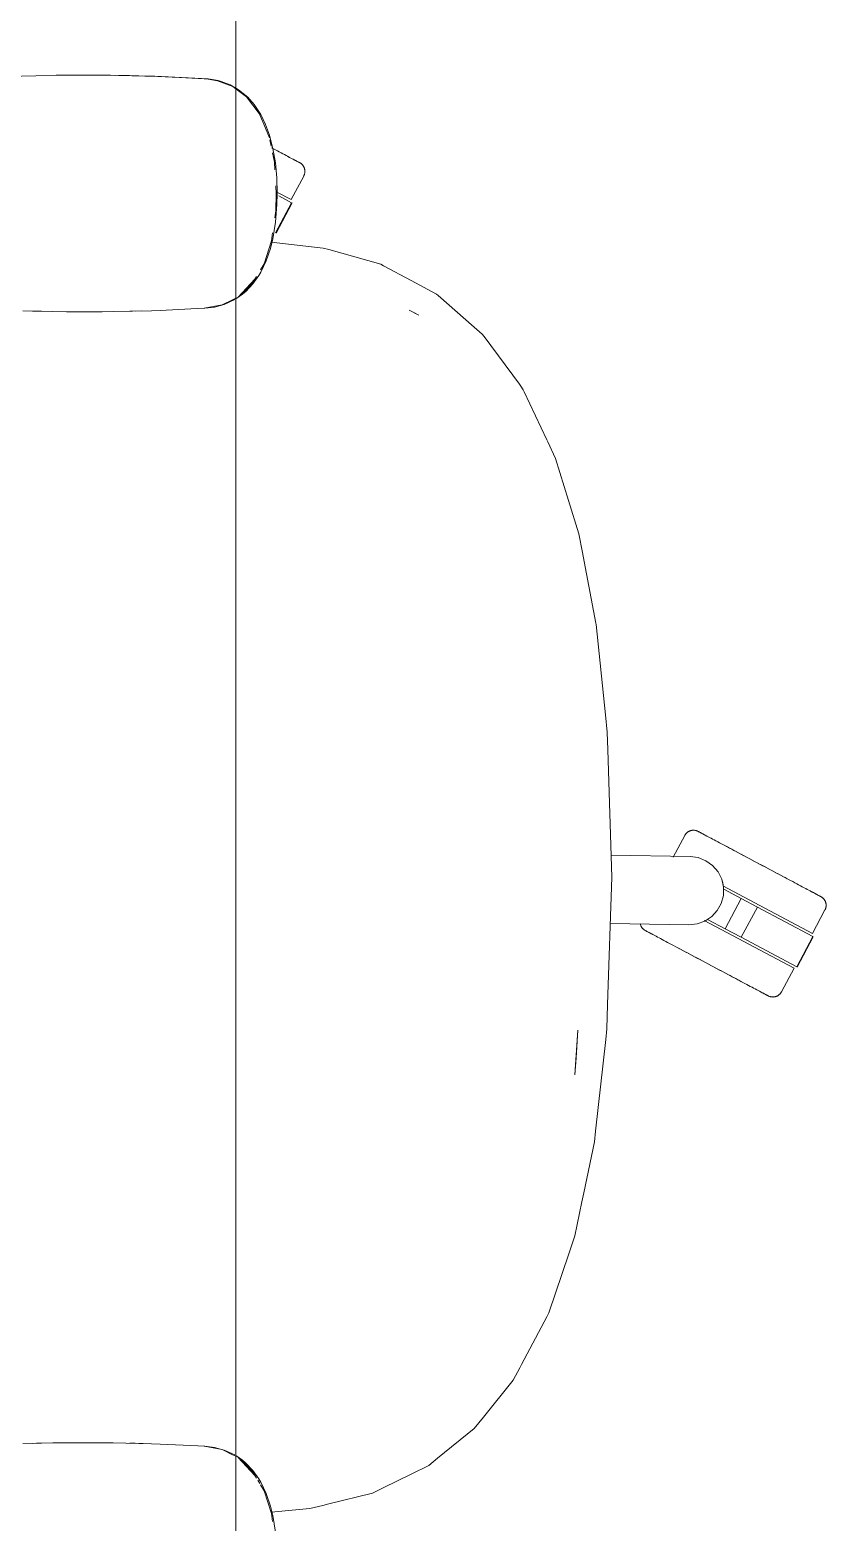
# Model space of a CAD drawing. Header units: millimetres. Extents: x 79795 to 317870, y -36033 to 97293.
# Drawn here: x 185417 to 185743, y 31539 to 32151 of the extents above; entities that cross this region are included whole.
import ezdxf

# ---------------------------------------------------------------- set-up
doc = ezdxf.new("R2010")
doc.units = ezdxf.units.MM
doc.header["$MEASUREMENT"] = 0
doc.layers.add('G-IMPT', color=8, linetype='CONTINUOUS', lineweight=9)
doc.layers.add('I-FURN', color=8, linetype='CONTINUOUS', lineweight=9)

msp = doc.modelspace()

# ---------------------------------------------------------------- linework, layer by layer
at = {"layer": 'G-IMPT'}
for p, q in [((185407.3, 32131.37), (185419.06, 32131.76)), ((185427.48, 32131.92), (185419.06, 32131.76)), ((185427.48, 32131.92), (185438.27, 32132.01)), ((185427.48, 32131.92), (185447.66, 32131.97)), ((185427.48, 32131.92), (185457.5, 32131.81)), ((185457.5, 32131.81), (185438.27, 32132.01)), ((185447.66, 32131.97), (185457.5, 32131.81)), ((185447.66, 32131.97), (185469.06, 32131.46)), ((185447.66, 32131.97), (185467.85, 32131.5)), ((185447.66, 32131.93), (185449.7, 32131.95)), ((185449.7, 32131.95), (185451.61, 32131.88)), ((185457.5, 32131.81), (185469.06, 32131.46)), ((185469.06, 32131.46), (185467.85, 32131.5)), ((185467.85, 32131.5), (185489.63, 32130.42)), ((185467.85, 32131.5), (185488.03, 32130.53)), ((185469.06, 32131.46), (185489.63, 32130.42)), ((185489.63, 32130.42), (185488.03, 32130.53)), ((185489.63, 32130.42), (185491.28, 32130.16)), ((185493.5, 32129.7), (185489.65, 32130.28)), ((185493.68, 32129.72), (185491.28, 32130.16)), ((185493.5, 32129.7), (185499.69, 32127.29)), ((185493.68, 32129.72), (185495.02, 32129.35)), ((185498.67, 32127.96), (185495.02, 32129.35)), ((185498.67, 32127.96), (185500.9, 32126.68)), ((185499.69, 32127.29), (185500.9, 32126.39)), ((185500.9, 32126.68), (185502.1, 32126)), ((185500.9, 32126.39), (185505.32, 32123.12)), ((185502.1, 32126), (185505.84, 32122.92)), ((185505.32, 32123.12), (185510.54, 32116.33)), ((185508.51, 32119.89), (185505.84, 32122.92)), ((185511.16, 32115.84), (185508.51, 32119.89)), ((185510.54, 32116.33), (185512.38, 32111.94)), ((185511.16, 32115.84), (185513.14, 32111.76)), ((185514.7, 32106.32), (185512.38, 32111.94)), ((185514.73, 32107.43), (185513.14, 32111.76)), ((185514.73, 32107.43), (185516.16, 32101.95)), ((185514.89, 32105.43), (185515.41, 32102.85)), ((185515.98, 32100.1), (185516.74, 32096.35)), ((185517.16, 32096.02), (185516.16, 32101.95)), ((185516.74, 32096.35), (185516.94, 32093.15)), ((185517.16, 32096.02), (185517.72, 32089.87)), ((185517.9, 32083.53), (185517.72, 32089.87)), ((185517.3, 32076.36), (185517.53, 32083.53)), ((185517.34, 32086.64), (185517.53, 32083.53)), ((185517.81, 32079.02), (185517.9, 32083.53)), ((185517.3, 32076.36), (185516.91, 32073.58)), ((185517.81, 32079.02), (185517.24, 32071.71)), ((185516.12, 32064.94), (185517.24, 32071.71)), ((185515.57, 32064.1), (185512.54, 32054.71)), ((185515.15, 32061.02), (185516.12, 32064.94)), ((185515.45, 32063.6), (185536.73, 32061.18)), ((185516.04, 32067.4), (185515.57, 32064.1)), ((185515.15, 32061.02), (185513.41, 32055.93)), ((185538.99, 32060.55), (185536.73, 32061.18)), ((185538.99, 32060.55), (185560.34, 32054.54)), ((185511.2, 32051.29), (185510.39, 32049.92)), ((185512.54, 32054.71), (185511.08, 32052.26)), ((185513.41, 32055.93), (185511.2, 32051.29)), ((185560.34, 32054.54), (185561.45, 32053.95)), ((185561.45, 32053.95), (185572.69, 32047.93)), ((185508.77, 32048.5), (185501.87, 32041.11)), ((185507.58, 32046.41), (185501.87, 32041.11)), ((185507.36, 32046.87), (185504.28, 32043.34)), ((185505.08, 32043.42), (185507.95, 32046.46)), ((185508.77, 32048.5), (185507.49, 32047.03)), ((185509.46, 32049.56), (185507.58, 32046.41)), ((185507.95, 32046.46), (185510.39, 32049.92)), ((185572.69, 32047.93), (185583.12, 32042.35)), ((185499.63, 32040), (185495.38, 32037.9)), ((185500.54, 32040.08), (185496.22, 32038.1)), ((185499.63, 32040), (185500.9, 32040.63)), ((185500.9, 32040.33), (185503.76, 32042.28)), ((185501.87, 32041.11), (185504.28, 32043.34)), ((185505.08, 32043.42), (185503.76, 32042.28)), ((185583.79, 32041.76), (185583.12, 32042.35)), ((185598.57, 32028.75), (185583.79, 32041.76)), ((185426.12, 32035.16), (185413.81, 32035.45)), ((185417.68, 32035.37), (185419.34, 32035.29)), ((185419.34, 32035.29), (185421.35, 32035.29)), ((185426.12, 32035.16), (185431.59, 32035.08)), ((185446.3, 32035.08), (185431.59, 32035.08)), ((185450.82, 32035.13), (185446.3, 32035.08)), ((185450.82, 32035.13), (185466.48, 32035.51)), ((185457.54, 32035.3), (185458.73, 32035.3)), ((185462.44, 32035.42), (185459.76, 32035.3)), ((185466.48, 32035.51), (185470.03, 32035.63)), ((185482.59, 32036.25), (185470.03, 32035.63)), ((185482.59, 32036.25), (185488.25, 32036.53)), ((185495.38, 32037.9), (185488.03, 32036.53)), ((185488.25, 32036.53), (185492.26, 32037.03)), ((185492.26, 32037.03), (185496.22, 32038.1)), ((185573.53, 32034.92), (185571.93, 32035.7)), ((185575.82, 32033.74), (185571.93, 32035.7)), ((185575.82, 32033.74), (185573.53, 32034.92)), ((185598.57, 32028.75), (185601.83, 32025.88)), ((185602.56, 32024.91), (185601.83, 32025.88)), ((185617.13, 32005.41), (185602.56, 32024.91)), ((185617.13, 32005.41), (185617.59, 32004.64)), ((185617.59, 32004.64), (185618.53, 32003.06)), ((185618.95, 32002.35), (185618.53, 32003.06)), ((185618.95, 32002.35), (185628.22, 31982.71)), ((185628.22, 31982.71), (185628.65, 31981.79)), ((185631.84, 31975.03), (185628.65, 31981.79)), ((185631.84, 31975.03), (185637.16, 31957.76)), ((185637.16, 31957.76), (185641.36, 31944.15)), ((185641.36, 31944.15), (185642.81, 31936.55)), ((185643.52, 31932.88), (185642.81, 31936.55)), ((185643.52, 31932.88), (185648.39, 31907.51)), ((185648.47, 31907.04), (185648.39, 31907.51)), ((185648.47, 31907.04), (185652.3, 31870.05)), ((185652.3, 31870.05), (185653.03, 31862.98)), ((185653.25, 31855.73), (185653.03, 31862.98)), ((185654.87, 31803.56), (185653.25, 31855.73)), ((185653.16, 31751.38), (185654.87, 31803.56)), ((185653.16, 31751.38), (185652.84, 31741.44)), ((185640.96, 31740.9), (185639.71, 31722.62)), ((185640.96, 31740.9), (185640.32, 31729.57)), ((185652.36, 31737.07), (185652.84, 31741.44)), ((185652.36, 31737.07), (185648.23, 31699.62)), ((185639.71, 31722.62), (185640.32, 31729.57)), ((185647.74, 31695.2), (185648.23, 31699.62)), ((185643.39, 31674.26), (185647.74, 31695.2)), ((185643.39, 31674.26), (185642.63, 31670.58)), ((185642.63, 31670.58), (185639.76, 31656.76)), ((185637.24, 31649.32), (185639.76, 31656.76)), ((185637.24, 31649.32), (185629.09, 31625.23)), ((185617.92, 31604.06), (185628.22, 31623.57)), ((185628.22, 31623.57), (185629.09, 31625.23)), ((185614.49, 31597.56), (185617.19, 31602.69)), ((185617.92, 31604.06), (185617.19, 31602.69)), ((185614.49, 31597.56), (185602.28, 31582.42)), ((185598.52, 31577.76), (185602.28, 31582.42)), ((185583.57, 31565.59), (185598.52, 31577.76)), ((185426.12, 31571.9), (185413.81, 31571.6)), ((185417.68, 31571.68), (185419.34, 31571.76)), ((185419.34, 31571.76), (185421.42, 31571.76)), ((185426.12, 31571.9), (185431.59, 31571.97)), ((185446.3, 31571.98), (185431.59, 31571.97)), ((185450.82, 31571.93), (185446.3, 31571.98)), ((185450.82, 31571.93), (185466.48, 31571.55)), ((185457.54, 31571.75), (185459.76, 31571.75)), ((185463.08, 31571.61), (185459.76, 31571.75)), ((185466.48, 31571.55), (185470.03, 31571.42)), ((185482.59, 31570.81), (185470.03, 31571.42)), ((185482.59, 31570.81), (185488.25, 31570.52)), ((185495.38, 31569.15), (185488.03, 31570.52)), ((185488.25, 31570.52), (185492.26, 31570.03)), ((185492.26, 31570.03), (185496.22, 31568.96)), ((185499.63, 31567.05), (185495.38, 31569.15)), ((185500.54, 31566.97), (185496.22, 31568.96)), ((185499.63, 31567.05), (185500.9, 31566.43)), ((185500.9, 31566.72), (185503.76, 31564.77)), ((185501.87, 31565.95), (185504.28, 31563.72)), ((185508.77, 31558.56), (185501.87, 31565.95)), ((185507.58, 31560.64), (185501.87, 31565.95)), ((185505.08, 31563.63), (185503.76, 31564.77)), ((185507.36, 31560.18), (185504.28, 31563.72)), ((185505.08, 31563.63), (185507.95, 31560.59)), ((185579.92, 31562.62), (185572.75, 31559.09)), ((185583.57, 31565.59), (185579.92, 31562.62)), ((185508.77, 31558.56), (185507.49, 31560.03)), ((185509.46, 31557.49), (185507.58, 31560.64)), ((185507.95, 31560.59), (185510.39, 31557.13)), ((185510.8, 31555.26), (185509.94, 31556.7)), ((185511.2, 31555.76), (185510.39, 31557.13)), ((185561.29, 31553.45), (185572.75, 31559.09)), ((185512.54, 31552.34), (185511.08, 31554.79)), ((185513.41, 31551.12), (185511.2, 31555.76)), ((185515.57, 31542.95), (185512.54, 31552.34)), ((185515.15, 31546.04), (185513.41, 31551.12)), ((185556.92, 31551.3), (185538.98, 31546.89)), ((185561.29, 31553.45), (185556.92, 31551.3)), ((185515.15, 31546.04), (185516.12, 31542.11)), ((185515.44, 31543.57), (185531.32, 31545.01)), ((185531.32, 31545.01), (185536.61, 31546.31)), ((185538.98, 31546.89), (185536.61, 31546.31)), ((185516.04, 31539.66), (185515.57, 31542.95)), ((185516.12, 31542.11), (185517.24, 31535.35))]:
    msp.add_line(p, q, dxfattribs=at)
at = {"layer": 'I-FURN'}
for p, q in [((185500.9, 32609.33), (185500.9, 31009.33)), ((185500.9, 31009.33), (185500.9, 32609.33)), ((185516.39, 32101.83), (185515.55, 32102.27)), ((185517.2, 32101.4), (185516.39, 32101.83)), ((185517.99, 32100.98), (185517.2, 32101.4)), ((185518.75, 32100.57), (185517.99, 32100.98)), ((185519.48, 32100.18), (185518.75, 32100.57)), ((185520.19, 32099.81), (185519.48, 32100.18)), ((185520.87, 32099.44), (185520.19, 32099.81)), ((185521.52, 32099.1), (185520.87, 32099.44)), ((185522.13, 32098.77), (185521.52, 32099.1)), ((185522.72, 32098.46), (185522.13, 32098.77)), ((185522.4, 32098.63), (185522.97, 32098.32)), ((185523.27, 32098.17), (185522.72, 32098.46)), ((185522.97, 32098.32), (185523.51, 32098.04)), ((185523.78, 32097.89), (185523.27, 32098.17)), ((185523.51, 32098.04), (185524.01, 32097.77)), ((185524.27, 32097.64), (185523.78, 32097.89)), ((185524.01, 32097.77), (185524.48, 32097.53)), ((185524.71, 32097.4), (185524.27, 32097.64)), ((185524.48, 32097.53), (185524.91, 32097.3)), ((185525.12, 32097.18), (185524.71, 32097.4)), ((185524.91, 32097.3), (185525.3, 32097.09)), ((185525.5, 32096.98), (185525.12, 32097.18)), ((185525.3, 32097.09), (185525.65, 32096.9)), ((185525.83, 32096.81), (185525.5, 32096.98)), ((185525.65, 32096.9), (185525.97, 32096.73)), ((185526.13, 32096.65), (185525.83, 32096.81)), ((185525.97, 32096.73), (185526.25, 32096.58)), ((185526.39, 32096.51), (185526.13, 32096.65)), ((185526.25, 32096.58), (185526.49, 32096.45)), ((185526.61, 32096.39), (185526.39, 32096.51)), ((185526.49, 32096.45), (185526.69, 32096.35)), ((185526.79, 32096.3), (185526.61, 32096.39)), ((185526.69, 32096.35), (185526.85, 32096.26)), ((185526.93, 32096.22), (185526.79, 32096.3)), ((185526.85, 32096.26), (185526.98, 32096.2)), ((185527.03, 32096.17), (185526.93, 32096.22)), ((185526.98, 32096.2), (185527.06, 32096.15)), ((185527.09, 32096.14), (185527.03, 32096.17)), ((185527.06, 32096.15), (185527.1, 32096.13)), ((185527.11, 32096.13), (185527.09, 32096.14)), ((185527.1, 32096.13), (185527.11, 32096.13)), ((185527.11, 32096.13), (185527.25, 32096.05)), ((185527.25, 32096.05), (185527.38, 32095.96)), ((185527.38, 32095.96), (185527.52, 32095.88)), ((185527.52, 32095.88), (185527.65, 32095.78)), ((185527.65, 32095.78), (185527.78, 32095.68)), ((185527.78, 32095.68), (185527.9, 32095.58)), ((185527.9, 32095.58), (185528.02, 32095.47)), ((185528.02, 32095.47), (185528.13, 32095.35)), ((185528.13, 32095.35), (185528.24, 32095.23)), ((185528.24, 32095.23), (185528.34, 32095.11)), ((185528.34, 32095.11), (185528.44, 32094.98)), ((185528.44, 32094.98), (185528.54, 32094.85)), ((185528.54, 32094.85), (185528.62, 32094.72)), ((185528.62, 32094.72), (185528.71, 32094.58)), ((185528.71, 32094.58), (185528.79, 32094.44)), ((185528.79, 32094.44), (185528.86, 32094.29)), ((185528.86, 32094.29), (185528.92, 32094.15)), ((185528.92, 32094.15), (185528.98, 32094)), ((185528.98, 32094), (185529.04, 32093.84)), ((185529.04, 32093.84), (185529.09, 32093.69)), ((185523.62, 32080.99), (185528.77, 32090.68)), ((185528.79, 32090.72), (185528.77, 32090.68)), ((185528.86, 32090.86), (185528.79, 32090.72)), ((185528.93, 32091.01), (185528.86, 32090.86)), ((185528.99, 32091.16), (185528.93, 32091.01)), ((185529.04, 32091.31), (185528.99, 32091.16)), ((185529.09, 32091.46), (185529.04, 32091.31)), ((185529.09, 32093.69), (185529.13, 32093.54)), ((185529.13, 32091.62), (185529.09, 32091.46)), ((185529.13, 32093.54), (185529.16, 32093.38)), ((185529.17, 32091.78), (185529.13, 32091.62)), ((185529.16, 32093.38), (185529.19, 32093.22)), ((185529.19, 32091.94), (185529.17, 32091.78)), ((185529.19, 32093.22), (185529.21, 32093.06)), ((185529.22, 32092.09), (185529.19, 32091.94)), ((185529.21, 32093.06), (185529.23, 32092.9)), ((185529.23, 32092.26), (185529.22, 32092.09)), ((185529.23, 32092.9), (185529.24, 32092.74)), ((185529.24, 32092.42), (185529.23, 32092.26)), ((185529.24, 32092.74), (185529.24, 32092.58)), ((185529.24, 32092.58), (185529.24, 32092.42)), ((185517.99, 32083.98), (185523.62, 32080.99)), ((185518.52, 32082.57), (185523.81, 32079.76)), ((185523.81, 32079.76), (185517.23, 32067.4)), ((185517.41, 32067.31), (185523.98, 32079.67)), ((185517.23, 32067.4), (185517.14, 32067.45)), ((185684.74, 31820.65), (185680.04, 31811.81)), ((185684.74, 31820.65), (185684.82, 31820.79)), ((185684.82, 31820.79), (185684.9, 31820.93)), ((185684.9, 31820.93), (185684.99, 31821.06)), ((185684.99, 31821.06), (185685.09, 31821.19)), ((185685.09, 31821.19), (185685.19, 31821.32)), ((185685.19, 31821.32), (185685.29, 31821.44)), ((185685.29, 31821.44), (185685.4, 31821.56)), ((185685.4, 31821.56), (185685.52, 31821.67)), ((185685.52, 31821.67), (185685.63, 31821.78)), ((185685.63, 31821.78), (185685.76, 31821.88)), ((185685.76, 31821.88), (185685.89, 31821.98)), ((185685.89, 31821.98), (185686.02, 31822.08)), ((185686.02, 31822.08), (185686.15, 31822.16)), ((185686.15, 31822.16), (185686.29, 31822.25)), ((185686.29, 31822.25), (185686.43, 31822.33)), ((185686.43, 31822.33), (185686.57, 31822.4)), ((185686.57, 31822.4), (185686.72, 31822.46)), ((185686.72, 31822.46), (185686.87, 31822.52)), ((185686.87, 31822.52), (185687.02, 31822.58)), ((185687.02, 31822.58), (185687.18, 31822.63)), ((185687.18, 31822.63), (185687.33, 31822.67)), ((185687.33, 31822.67), (185687.49, 31822.7)), ((185687.49, 31822.7), (185687.65, 31822.73)), ((185687.65, 31822.73), (185687.81, 31822.76)), ((185687.81, 31822.76), (185687.97, 31822.77)), ((185687.97, 31822.77), (185688.13, 31822.78)), ((185688.13, 31822.78), (185688.29, 31822.79)), ((185688.29, 31822.79), (185688.45, 31822.78)), ((185688.45, 31822.78), (185688.61, 31822.77)), ((185688.61, 31822.77), (185688.77, 31822.76)), ((185688.77, 31822.76), (185688.93, 31822.73)), ((185688.93, 31822.73), (185689.09, 31822.71)), ((185689.09, 31822.71), (185689.25, 31822.67)), ((185689.25, 31822.67), (185689.4, 31822.63)), ((185689.4, 31822.63), (185689.56, 31822.58)), ((185689.56, 31822.58), (185689.71, 31822.53)), ((185689.71, 31822.53), (185689.86, 31822.47)), ((185689.86, 31822.47), (185690.01, 31822.4)), ((185690.01, 31822.4), (185690.15, 31822.33)), ((185690.15, 31822.33), (185690.19, 31822.31)), ((185690.19, 31822.31), (185690.21, 31822.3)), ((185690.2, 31822.31), (185690.19, 31822.31)), ((185690.24, 31822.29), (185690.2, 31822.31)), ((185690.21, 31822.3), (185690.27, 31822.27)), ((185690.32, 31822.24), (185690.24, 31822.29)), ((185690.27, 31822.27), (185690.37, 31822.22)), ((185690.44, 31822.18), (185690.32, 31822.24)), ((185690.37, 31822.22), (185690.51, 31822.14)), ((185690.6, 31822.09), (185690.44, 31822.18)), ((185690.51, 31822.14), (185690.69, 31822.05)), ((185690.81, 31821.99), (185690.6, 31822.09)), ((185690.69, 31822.05), (185690.91, 31821.93)), ((185691.05, 31821.86), (185690.81, 31821.99)), ((185690.91, 31821.93), (185691.17, 31821.79)), ((185691.33, 31821.71), (185691.05, 31821.86)), ((185691.17, 31821.79), (185691.47, 31821.63)), ((185691.64, 31821.54), (185691.33, 31821.71)), ((185691.47, 31821.63), (185691.8, 31821.46)), ((185692, 31821.35), (185691.64, 31821.54)), ((185691.8, 31821.46), (185692.18, 31821.26)), ((185692.39, 31821.14), (185692, 31821.35)), ((185692.18, 31821.26), (185692.59, 31821.04)), ((185692.82, 31820.91), (185692.39, 31821.14)), ((185692.59, 31821.04), (185693.03, 31820.8)), ((185693.29, 31820.67), (185692.82, 31820.91)), ((185693.03, 31820.8), (185693.51, 31820.55)), ((185693.79, 31820.4), (185693.29, 31820.67)), ((185693.51, 31820.55), (185694.03, 31820.27)), ((185694.32, 31820.12), (185693.79, 31820.4)), ((185694.03, 31820.27), (185694.58, 31819.98)), ((185694.89, 31819.81), (185694.32, 31820.12)), ((185694.58, 31819.98), (185695.17, 31819.67)), ((185695.49, 31819.49), (185694.89, 31819.81)), ((185696.13, 31819.16), (185695.49, 31819.49)), ((185696.79, 31818.8), (185696.13, 31819.16)), ((185697.49, 31818.43), (185696.79, 31818.8)), ((185698.21, 31818.05), (185697.49, 31818.43)), ((185698.96, 31817.65), (185698.21, 31818.05)), ((185699.73, 31817.24), (185698.96, 31817.65)), ((185700.53, 31816.81), (185699.73, 31817.24)), ((185701.36, 31816.37), (185700.53, 31816.81)), ((185700.91, 31816.61), (185701.75, 31816.17)), ((185702.21, 31815.92), (185701.36, 31816.37)), ((185701.75, 31816.17), (185702.6, 31815.71)), ((185703.07, 31815.46), (185702.21, 31815.92)), ((185702.6, 31815.71), (185703.48, 31815.25)), ((185703.96, 31814.99), (185703.07, 31815.46)), ((185703.48, 31815.25), (185704.38, 31814.77)), ((185704.87, 31814.51), (185703.96, 31814.99)), ((185704.38, 31814.77), (185705.29, 31814.29)), ((185705.79, 31814.02), (185704.87, 31814.51)), ((185705.29, 31814.29), (185706.22, 31813.79)), ((185706.73, 31813.52), (185705.79, 31814.02)), ((185706.22, 31813.79), (185707.16, 31813.29)), ((185707.68, 31813.01), (185706.73, 31813.52)), ((185707.16, 31813.29), (185708.12, 31812.78)), ((185708.64, 31812.5), (185707.68, 31813.01)), ((185708.12, 31812.78), (185709.09, 31812.26)), ((185654.59, 31812.59), (185686.93, 31812.02)), ((185686.93, 31812.02), (185690.27, 31811.56)), ((185690.27, 31811.56), (185693.4, 31810.31)), ((185693.4, 31810.31), (185696.14, 31808.34)), ((185696.14, 31808.34), (185698.34, 31805.78)), ((185709.62, 31811.98), (185708.64, 31812.5)), ((185709.09, 31812.26), (185710.07, 31811.74)), ((185710.6, 31811.46), (185709.62, 31811.98)), ((185710.07, 31811.74), (185711.06, 31811.22)), ((185711.59, 31810.93), (185710.6, 31811.46)), ((185711.06, 31811.22), (185712.05, 31810.69)), ((185712.59, 31810.4), (185711.59, 31810.93)), ((185712.05, 31810.69), (185713.05, 31810.16)), ((185713.59, 31809.87), (185712.59, 31810.4)), ((185713.05, 31810.16), (185714.05, 31809.63)), ((185714.59, 31809.34), (185713.59, 31809.87)), ((185714.05, 31809.63), (185715.06, 31809.09)), ((185715.6, 31808.8), (185714.59, 31809.34)), ((185715.06, 31809.09), (185716.06, 31808.56)), ((185716.6, 31808.27), (185715.6, 31808.8)), ((185716.06, 31808.56), (185717.07, 31808.02)), ((185717.61, 31807.74), (185716.6, 31808.27)), ((185717.07, 31808.02), (185718.07, 31807.49)), ((185718.61, 31807.2), (185717.61, 31807.74)), ((185718.07, 31807.49), (185719.06, 31806.96)), ((185719.6, 31806.68), (185718.61, 31807.2)), ((185719.06, 31806.96), (185720.06, 31806.43)), ((185720.59, 31806.15), (185719.6, 31806.68)), ((185698.34, 31805.78), (185699.85, 31802.77)), ((185699.85, 31802.77), (185700.6, 31799.48)), ((185720.06, 31806.43), (185721.04, 31805.91)), ((185721.57, 31805.63), (185720.59, 31806.15)), ((185721.04, 31805.91), (185722.01, 31805.39)), ((185722.54, 31805.12), (185721.57, 31805.63)), ((185722.01, 31805.39), (185722.98, 31804.88)), ((185723.49, 31804.61), (185722.54, 31805.12)), ((185722.98, 31804.88), (185723.93, 31804.37)), ((185724.44, 31804.1), (185723.49, 31804.61)), ((185723.93, 31804.37), (185724.87, 31803.88)), ((185725.37, 31803.61), (185724.44, 31804.1)), ((185724.87, 31803.88), (185725.79, 31803.39)), ((185726.28, 31803.12), (185725.37, 31803.61)), ((185725.79, 31803.39), (185726.69, 31802.9)), ((185727.18, 31802.65), (185726.28, 31803.12)), ((185728.05, 31802.18), (185727.18, 31802.65)), ((185728.91, 31801.73), (185728.05, 31802.18)), ((185729.74, 31801.28), (185728.91, 31801.73)), ((185730.56, 31800.85), (185729.74, 31801.28)), ((185731.34, 31800.43), (185730.56, 31800.85)), ((185732.11, 31800.03), (185731.34, 31800.43)), ((185700.54, 31796.1), (185699.68, 31792.84)), ((185700.26, 31799.97), (185736.98, 31780.45)), ((185700.6, 31799.48), (185700.54, 31796.1)), ((185700.67, 31798.62), (185707.82, 31794.82)), ((185707.82, 31794.82), (185701.24, 31782.46)), ((185707.82, 31794.82), (185714.46, 31791.29)), ((185732.84, 31799.64), (185732.11, 31800.03)), ((185733.55, 31799.26), (185732.84, 31799.64)), ((185734.23, 31798.9), (185733.55, 31799.26)), ((185734.87, 31798.55), (185734.23, 31798.9)), ((185735.49, 31798.23), (185734.87, 31798.55)), ((185736.07, 31797.92), (185735.49, 31798.23)), ((185735.76, 31798.08), (185736.33, 31797.78)), ((185736.63, 31797.62), (185736.07, 31797.92)), ((185736.33, 31797.78), (185736.87, 31797.49)), ((185737.14, 31797.35), (185736.63, 31797.62)), ((185736.87, 31797.49), (185737.37, 31797.23)), ((185737.62, 31797.09), (185737.14, 31797.35)), ((185737.37, 31797.23), (185737.83, 31796.98)), ((185738.07, 31796.85), (185737.62, 31797.09)), ((185737.83, 31796.98), (185738.26, 31796.75)), ((185738.48, 31796.64), (185738.07, 31796.85)), ((185738.26, 31796.75), (185738.66, 31796.54)), ((185738.85, 31796.44), (185738.48, 31796.64)), ((185738.66, 31796.54), (185739.01, 31796.35)), ((185739.19, 31796.26), (185738.85, 31796.44)), ((185739.01, 31796.35), (185739.33, 31796.19)), ((185739.49, 31796.1), (185739.19, 31796.26)), ((185739.33, 31796.19), (185739.61, 31796.04)), ((185739.74, 31795.96), (185739.49, 31796.1)), ((185739.61, 31796.04), (185739.85, 31795.91)), ((185739.96, 31795.85), (185739.74, 31795.96)), ((185739.85, 31795.91), (185740.05, 31795.8)), ((185740.14, 31795.75), (185739.96, 31795.85)), ((185740.05, 31795.8), (185740.21, 31795.72)), ((185740.28, 31795.68), (185740.14, 31795.75)), ((185740.21, 31795.72), (185740.34, 31795.65)), ((185740.38, 31795.62), (185740.28, 31795.68)), ((185740.34, 31795.65), (185740.42, 31795.61)), ((185740.45, 31795.59), (185740.38, 31795.62)), ((185740.42, 31795.61), (185740.46, 31795.58)), ((185740.47, 31795.58), (185740.45, 31795.59)), ((185740.46, 31795.58), (185740.47, 31795.58)), ((185740.47, 31795.58), (185740.61, 31795.5)), ((185740.61, 31795.5), (185740.74, 31795.42)), ((185740.74, 31795.42), (185740.88, 31795.33)), ((185740.88, 31795.33), (185741.01, 31795.23)), ((185741.01, 31795.23), (185741.13, 31795.14)), ((185741.13, 31795.14), (185741.26, 31795.03)), ((185741.26, 31795.03), (185741.38, 31794.92)), ((185741.38, 31794.92), (185741.49, 31794.81)), ((185741.49, 31794.81), (185741.6, 31794.69)), ((185741.6, 31794.69), (185741.7, 31794.56)), ((185741.7, 31794.56), (185741.8, 31794.44)), ((185741.8, 31794.44), (185741.89, 31794.31)), ((185698.06, 31789.88), (185695.78, 31787.4)), ((185699.68, 31792.84), (185698.06, 31789.88)), ((185714.46, 31791.29), (185707.88, 31778.93)), ((185714.46, 31791.29), (185737.17, 31779.21)), ((185736.98, 31780.45), (185742.13, 31790.13)), ((185741.89, 31794.31), (185741.98, 31794.17)), ((185741.98, 31794.17), (185742.07, 31794.03)), ((185742.07, 31794.03), (185742.14, 31793.89)), ((185742.15, 31790.17), (185742.13, 31790.13)), ((185742.14, 31793.89), (185742.22, 31793.75)), ((185742.22, 31790.31), (185742.15, 31790.17)), ((185742.22, 31793.75), (185742.28, 31793.6)), ((185742.29, 31790.46), (185742.22, 31790.31)), ((185742.28, 31793.6), (185742.34, 31793.45)), ((185742.35, 31790.61), (185742.29, 31790.46)), ((185742.34, 31793.45), (185742.4, 31793.3)), ((185742.4, 31790.76), (185742.35, 31790.61)), ((185742.4, 31793.3), (185742.44, 31793.15)), ((185742.45, 31790.92), (185742.4, 31790.76)), ((185742.44, 31793.15), (185742.49, 31792.99)), ((185742.49, 31791.07), (185742.45, 31790.92)), ((185742.49, 31792.99), (185742.52, 31792.83)), ((185742.52, 31791.23), (185742.49, 31791.07)), ((185742.52, 31792.83), (185742.55, 31792.67)), ((185742.55, 31791.39), (185742.52, 31791.23)), ((185742.55, 31792.67), (185742.57, 31792.51)), ((185742.58, 31791.55), (185742.55, 31791.39)), ((185742.57, 31792.51), (185742.59, 31792.35)), ((185742.59, 31791.71), (185742.58, 31791.55)), ((185742.59, 31792.35), (185742.6, 31792.19)), ((185742.6, 31791.87), (185742.59, 31791.71)), ((185742.6, 31792.19), (185742.6, 31792.03)), ((185742.6, 31792.03), (185742.6, 31791.87)), ((185686.44, 31784.04), (185654.25, 31784.6)), ((185666.57, 31784.29), (185666.54, 31784.45)), ((185666.62, 31784.13), (185666.57, 31784.29)), ((185666.66, 31783.98), (185666.62, 31784.13)), ((185666.72, 31783.83), (185666.66, 31783.98)), ((185666.78, 31783.68), (185666.72, 31783.83)), ((185666.84, 31783.53), (185666.78, 31783.68)), ((185666.92, 31783.39), (185666.84, 31783.53)), ((185666.99, 31783.25), (185666.92, 31783.39)), ((185667.08, 31783.11), (185666.99, 31783.25)), ((185667.17, 31782.97), (185667.08, 31783.11)), ((185667.26, 31782.84), (185667.17, 31782.97)), ((185667.36, 31782.72), (185667.26, 31782.84)), ((185667.46, 31782.59), (185667.36, 31782.72)), ((185667.57, 31782.47), (185667.46, 31782.59)), ((185667.69, 31782.36), (185667.57, 31782.47)), ((185667.8, 31782.25), (185667.69, 31782.36)), ((185667.93, 31782.14), (185667.8, 31782.25)), ((185668.05, 31782.04), (185667.93, 31782.14)), ((185689.8, 31784.39), (185686.44, 31784.04)), ((185692.97, 31785.53), (185689.8, 31784.39)), ((185692.72, 31785.86), (185729.47, 31766.32)), ((185695.78, 31787.4), (185692.97, 31785.53)), ((185701.24, 31782.46), (185694.1, 31786.26)), ((185707.88, 31778.93), (185701.24, 31782.46)), ((185668.18, 31781.95), (185668.05, 31782.04)), ((185668.32, 31781.86), (185668.18, 31781.95)), ((185668.45, 31781.78), (185668.32, 31781.86)), ((185668.6, 31781.7), (185668.45, 31781.78)), ((185668.6, 31781.69), (185668.6, 31781.7)), ((185668.6, 31781.7), (185668.62, 31781.69)), ((185668.64, 31781.67), (185668.6, 31781.69)), ((185668.62, 31781.69), (185668.68, 31781.65)), ((185668.72, 31781.63), (185668.64, 31781.67)), ((185668.68, 31781.65), (185668.78, 31781.6)), ((185668.85, 31781.56), (185668.72, 31781.63)), ((185668.78, 31781.6), (185668.92, 31781.53)), ((185669.01, 31781.48), (185668.85, 31781.56)), ((185668.92, 31781.53), (185669.1, 31781.43)), ((185669.21, 31781.37), (185669.01, 31781.48)), ((185669.1, 31781.43), (185669.32, 31781.31)), ((185669.45, 31781.24), (185669.21, 31781.37)), ((185669.32, 31781.31), (185669.57, 31781.18)), ((185669.73, 31781.09), (185669.45, 31781.24)), ((185669.57, 31781.18), (185669.87, 31781.02)), ((185670.05, 31780.93), (185669.73, 31781.09)), ((185669.87, 31781.02), (185670.21, 31780.84)), ((185670.4, 31780.74), (185670.05, 31780.93)), ((185670.21, 31780.84), (185670.58, 31780.64)), ((185670.8, 31780.53), (185670.4, 31780.74)), ((185670.58, 31780.64), (185670.99, 31780.42)), ((185671.23, 31780.3), (185670.8, 31780.53)), ((185670.99, 31780.42), (185671.44, 31780.19)), ((185671.69, 31780.05), (185671.23, 31780.3)), ((185671.44, 31780.19), (185671.92, 31779.93)), ((185672.19, 31779.78), (185671.69, 31780.05)), ((185671.92, 31779.93), (185672.43, 31779.66)), ((185672.73, 31779.5), (185672.19, 31779.78)), ((185672.43, 31779.66), (185672.99, 31779.36)), ((185673.3, 31779.2), (185672.73, 31779.5)), ((185672.99, 31779.36), (185673.57, 31779.05)), ((185673.57, 31779.05), (185674.19, 31778.72)), ((185674.19, 31778.72), (185674.83, 31778.38)), ((185674.83, 31778.38), (185675.51, 31778.02)), ((185675.51, 31778.02), (185676.22, 31777.64)), ((185676.22, 31777.64), (185676.95, 31777.25)), ((185676.95, 31777.25), (185677.72, 31776.85)), ((185677.72, 31776.85), (185678.5, 31776.43)), ((185678.5, 31776.43), (185679.32, 31776)), ((185679.32, 31776), (185680.15, 31775.55)), ((185730.59, 31766.85), (185707.88, 31778.93)), ((185737.17, 31779.21), (185730.59, 31766.85)), ((185730.76, 31766.76), (185737.34, 31779.12)), ((185680.15, 31775.55), (185681.01, 31775.1)), ((185681.01, 31775.1), (185681.88, 31774.63)), ((185681.88, 31774.63), (185682.78, 31774.16)), ((185683.27, 31773.89), (185682.37, 31774.38)), ((185682.78, 31774.16), (185683.69, 31773.67)), ((185684.19, 31773.4), (185683.27, 31773.89)), ((185683.69, 31773.67), (185684.62, 31773.18)), ((185685.13, 31772.91), (185684.19, 31773.4)), ((185684.62, 31773.18), (185685.57, 31772.67)), ((185686.08, 31772.4), (185685.13, 31772.91)), ((185685.57, 31772.67), (185686.53, 31772.16)), ((185687.05, 31771.89), (185686.08, 31772.4)), ((185686.53, 31772.16), (185687.49, 31771.65)), ((185688.02, 31771.37), (185687.05, 31771.89)), ((185687.49, 31771.65), (185688.47, 31771.13)), ((185689, 31770.85), (185688.02, 31771.37)), ((185688.47, 31771.13), (185689.46, 31770.6)), ((185690, 31770.32), (185689, 31770.85)), ((185689.46, 31770.6), (185690.45, 31770.08)), ((185690.99, 31769.79), (185690, 31770.32)), ((185690.45, 31770.08), (185691.45, 31769.54)), ((185691.99, 31769.26), (185690.99, 31769.79)), ((185691.45, 31769.54), (185692.46, 31769.01)), ((185693, 31768.72), (185691.99, 31769.26)), ((185692.46, 31769.01), (185693.46, 31768.48)), ((185694, 31768.19), (185693, 31768.72)), ((185693.46, 31768.48), (185694.47, 31767.94)), ((185695.01, 31767.65), (185694, 31768.19)), ((185694.47, 31767.94), (185695.47, 31767.41)), ((185696.01, 31767.12), (185695.01, 31767.65)), ((185695.47, 31767.41), (185696.47, 31766.88)), ((185697.01, 31766.59), (185696.01, 31767.12)), ((185696.47, 31766.88), (185697.47, 31766.35)), ((185698, 31766.06), (185697.01, 31766.59)), ((185697.47, 31766.35), (185698.46, 31765.82)), ((185698.99, 31765.54), (185698, 31766.06)), ((185698.46, 31765.82), (185699.44, 31765.3)), ((185699.97, 31765.01), (185698.99, 31765.54)), ((185699.44, 31765.3), (185700.42, 31764.78)), ((185700.94, 31764.5), (185699.97, 31765.01)), ((185700.42, 31764.78), (185701.38, 31764.26)), ((185701.9, 31763.99), (185700.94, 31764.5)), ((185701.38, 31764.26), (185702.33, 31763.76)), ((185702.84, 31763.49), (185701.9, 31763.99)), ((185724.32, 31756.63), (185729.47, 31766.32)), ((185702.33, 31763.76), (185703.27, 31763.26)), ((185703.77, 31762.99), (185702.84, 31763.49)), ((185703.27, 31763.26), (185704.19, 31762.77)), ((185704.68, 31762.51), (185703.77, 31762.99)), ((185704.19, 31762.77), (185705.1, 31762.29)), ((185705.58, 31762.03), (185704.68, 31762.51)), ((185705.1, 31762.29), (185705.99, 31761.82)), ((185706.46, 31761.57), (185705.58, 31762.03)), ((185705.99, 31761.82), (185706.85, 31761.35)), ((185707.31, 31761.11), (185706.46, 31761.57)), ((185706.85, 31761.35), (185707.7, 31760.9)), ((185708.15, 31760.67), (185707.31, 31761.11)), ((185707.7, 31760.9), (185708.53, 31760.47)), ((185708.53, 31760.47), (185709.33, 31760.04)), ((185709.33, 31760.04), (185710.1, 31759.63)), ((185710.1, 31759.63), (185710.85, 31759.23)), ((185710.85, 31759.23), (185711.57, 31758.85)), ((185711.57, 31758.85), (185712.27, 31758.48)), ((185712.27, 31758.48), (185712.93, 31758.12)), ((185712.93, 31758.12), (185713.57, 31757.79)), ((185713.57, 31757.79), (185714.17, 31757.47)), ((185714.48, 31757.3), (185713.89, 31757.61)), ((185714.17, 31757.47), (185714.74, 31757.16)), ((185715.03, 31757.01), (185714.48, 31757.3)), ((185714.74, 31757.16), (185715.27, 31756.88)), ((185715.55, 31756.73), (185715.03, 31757.01)), ((185715.27, 31756.88), (185715.77, 31756.61)), ((185716.03, 31756.48), (185715.55, 31756.73)), ((185715.77, 31756.61), (185716.24, 31756.37)), ((185716.48, 31756.24), (185716.03, 31756.48)), ((185716.24, 31756.37), (185716.67, 31756.14)), ((185716.89, 31756.02), (185716.48, 31756.24)), ((185716.67, 31756.14), (185717.06, 31755.93)), ((185717.26, 31755.82), (185716.89, 31756.02)), ((185717.06, 31755.93), (185717.42, 31755.74)), ((185717.59, 31755.64), (185717.26, 31755.82)), ((185717.42, 31755.74), (185717.74, 31755.57)), ((185717.89, 31755.49), (185717.59, 31755.64)), ((185717.74, 31755.57), (185718.01, 31755.42)), ((185718.15, 31755.35), (185717.89, 31755.49)), ((185718.01, 31755.42), (185718.25, 31755.29)), ((185718.37, 31755.23), (185718.15, 31755.35)), ((185718.25, 31755.29), (185718.46, 31755.19)), ((185718.55, 31755.14), (185718.37, 31755.23)), ((185718.46, 31755.19), (185718.62, 31755.1)), ((185718.69, 31755.06), (185718.55, 31755.14)), ((185718.62, 31755.1), (185718.74, 31755.04)), ((185718.79, 31755.01), (185718.69, 31755.06)), ((185718.74, 31755.04), (185718.82, 31754.99)), ((185718.85, 31754.98), (185718.79, 31755.01)), ((185718.82, 31754.99), (185718.86, 31754.97)), ((185718.87, 31754.97), (185718.85, 31754.98)), ((185718.86, 31754.97), (185718.87, 31754.97)), ((185718.91, 31754.95), (185718.87, 31754.97)), ((185719.05, 31754.87), (185718.91, 31754.95)), ((185719.2, 31754.81), (185719.05, 31754.87)), ((185719.35, 31754.75), (185719.2, 31754.81)), ((185719.5, 31754.7), (185719.35, 31754.75)), ((185719.66, 31754.65), (185719.5, 31754.7)), ((185719.81, 31754.61), (185719.66, 31754.65)), ((185719.97, 31754.57), (185719.81, 31754.61)), ((185720.13, 31754.54), (185719.97, 31754.57)), ((185720.29, 31754.52), (185720.13, 31754.54)), ((185720.45, 31754.51), (185720.29, 31754.52)), ((185720.61, 31754.5), (185720.45, 31754.51)), ((185720.77, 31754.49), (185720.61, 31754.5)), ((185720.93, 31754.5), (185720.77, 31754.49)), ((185721.09, 31754.51), (185720.93, 31754.5)), ((185721.25, 31754.52), (185721.09, 31754.51)), ((185721.41, 31754.55), (185721.25, 31754.52)), ((185721.57, 31754.58), (185721.41, 31754.55)), ((185721.73, 31754.61), (185721.57, 31754.58)), ((185721.88, 31754.65), (185721.73, 31754.61)), ((185722.04, 31754.7), (185721.88, 31754.65)), ((185722.19, 31754.76), (185722.04, 31754.7)), ((185722.34, 31754.82), (185722.19, 31754.76)), ((185722.49, 31754.88), (185722.34, 31754.82)), ((185722.63, 31754.95), (185722.49, 31754.88)), ((185722.77, 31755.03), (185722.63, 31754.95)), ((185722.91, 31755.11), (185722.77, 31755.03)), ((185723.04, 31755.2), (185722.91, 31755.11)), ((185723.18, 31755.3), (185723.04, 31755.2)), ((185723.3, 31755.4), (185723.18, 31755.3)), ((185723.43, 31755.5), (185723.3, 31755.4)), ((185723.54, 31755.61), (185723.43, 31755.5)), ((185723.66, 31755.72), (185723.54, 31755.61)), ((185723.77, 31755.84), (185723.66, 31755.72)), ((185723.87, 31755.96), (185723.77, 31755.84)), ((185723.97, 31756.09), (185723.87, 31755.96)), ((185724.07, 31756.22), (185723.97, 31756.09)), ((185724.16, 31756.35), (185724.07, 31756.22)), ((185724.24, 31756.49), (185724.16, 31756.35)), ((185724.32, 31756.63), (185724.24, 31756.49))]:
    msp.add_line(p, q, dxfattribs=at)
msp.add_arc((185686.87, 31798.03), 13.81, 12.34734, 17.33603, dxfattribs=at)
msp.add_open_spline([(185700.2, 31801.67), (185700.31, 31801.25), (185700.38, 31800.82), (185700.44, 31800.38)], degree=3, dxfattribs=at)

doc.saveas('drawing.dxf')
